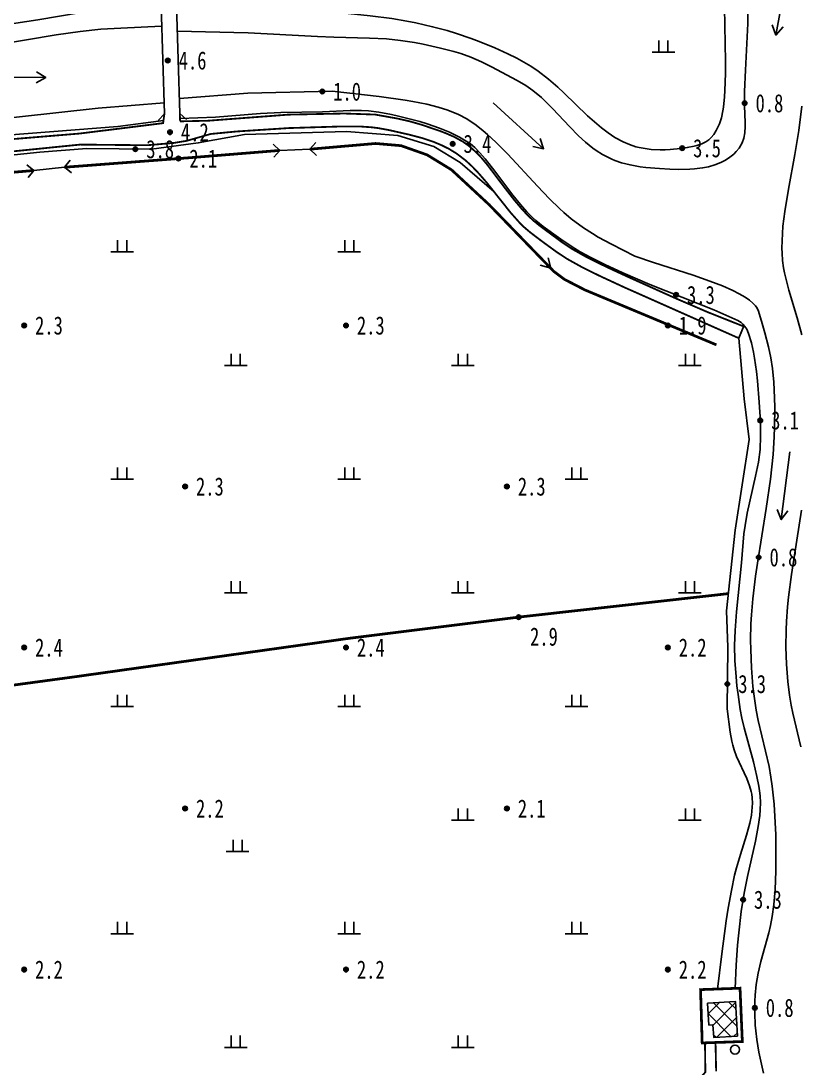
# Model space of a CAD drawing. Header units: metres. Extents: x 494039 to 619385, y 3351420 to 3402703.
# Drawn here: x 580710.4 to 580881.7, y 3397411.6 to 3397642 of the extents above; entities that cross this region are included whole.
import ezdxf
from ezdxf.enums import TextEntityAlignment as Align

# ---------------------------------------------------------------- set-up
doc = ezdxf.new("R2010")
doc.units = ezdxf.units.M
for name, pattern in [('2180', [0]), ('2430', [0]), ('4410a', [0]), ('4430', [0]), ('8521', [0])]:
    doc.linetypes.add(name, pattern=pattern)
for name, color, linetype in [('210100', 130, 'Continuous'), ('220200', 130, 'Continuous'), ('220900', 130, '2180'), ('261301', 141, 'Continuous'), ('310500', 8, 'Continuous'), ('380201', 8, '2430'), ('430300', 8, 'Continuous'), ('440100', 8, 'Continuous'), ('440300', 8, '4430'), ('510301', 8, 'Continuous'), ('720100', 8, 'Continuous'), ('760201', 8, '8521'), ('810302', 8, 'Continuous')]:
    doc.layers.add(name, color=color, linetype=linetype)

# ---------------------------------------------------------------- blocks, each defined once
blk = doc.blocks.new('gc170')
at = {"linetype": 'Continuous'}
blk.add_circle((0, 0), 0.5, dxfattribs=at)
blk = doc.blocks.new('gu')
at = {"flags": 128}
for points in [[(3.75, 0), (-3.75, 0)], [(2.71, -0.6), (3.75, 0), (3.75, 0), (2.71, 0.6)]]:
    blk.add_lwpolyline(points, dxfattribs=at)
blk = doc.blocks.new('p_point')
for radius in [0.25, 0.2, 0.15, 0.1, 0.05]:
    blk.add_circle((0, 0), radius)
blk.add_point((0, 0))
blk = doc.blocks.new('vm')
at = {"linetype": 'Continuous'}
for p, q in [((-0.5, 0), (-0.5, 1.3)), ((0.5, 1.3), (0.5, 0)), ((1.25, 0), (-1.25, 0))]:
    blk.add_line(p, q, dxfattribs=at)
blk = doc.blocks.new('1-3&1-4')
at = {"layer": '310500', "linetype": 'Continuous'}
h = blk.add_hatch(dxfattribs=at)
h.set_pattern_fill('ANSI37', color=8, scale=20, style=0)
h.set_pattern_definition([(45, (0, 0), (-1.767766953, 1.767766953), []), (135, (0, 0), (-1.767766953, -1.767766953), [])])
h.paths.add_polyline_path([(580868.15, 3397418.669), (580862.9012, 3397418.3632), (580862.7393, 3397421.142), (580861.8235, 3397421.0886), (580861.5431, 3397425.9004), (580867.7077, 3397426.2596)])
at = {"layer": '210100', "color": 141, "linetype": 'Continuous', "flags": 128}
for points in [[(580693.2885, 3397634.7552), (580718.1486, 3397638.9025), (580723.4123, 3397639.6525), (580728.0048, 3397640.1451), (580732.36, 3397640.4257), (580741.3617, 3397640.8067)], [(580882.3319, 3397623.2504), (580881.6003, 3397617.8678), (580880.7295, 3397612.6307), (580879.3353, 3397604.9898), (580878.545, 3397600.0909), (580878.1486, 3397596.834), (580878.011, 3397595.2093), (580877.9054, 3397591.9697), (580877.9338, 3397590.8935), (580878.0511, 3397589.2835), (580878.2752, 3397587.6605), (580878.4814, 3397586.5754), (580879.0433, 3397584.2321), (580879.4443, 3397582.7944), (580881.2833, 3397576.6761), (580882.3125, 3397572.9404)], [(580882.2199, 3397534.3542), (580880.0021, 3397520.2147), (580879.3582, 3397515.2541), (580879.1374, 3397513.1225), (580878.8985, 3397509.8959), (580878.8231, 3397508.0116), (580878.7999, 3397504.2344), (580878.9299, 3397500.4555), (580879.0523, 3397498.5689), (580879.2161, 3397496.6863), (580879.577, 3397493.6868), (580879.9433, 3397491.4519), (580880.2933, 3397489.7227), (580882.1022, 3397482.2887)], [(580744.8015, 3397639.7541), (580760.434, 3397639.4003), (580775.6492, 3397638.5728), (580779.255, 3397638.4282), (580787.1522, 3397638.2153), (580790.8418, 3397638.0184), (580793.9197, 3397637.6944), (580796.9939, 3397637.2189), (580798.9084, 3397636.8637), (580802.7127, 3397636.0365), (580805.7184, 3397635.2522), (580807.2017, 3397634.8079), (580809.3912, 3397634.0542), (580811.799, 3397633.0295), (580813.9645, 3397631.9286), (580819.6449, 3397628.8754), (580821.5551, 3397627.7668), (580823.0922, 3397626.7232), (580824.9777, 3397625.1578), (580827.4868, 3397622.6822), (580831.1155, 3397618.7778), (580833.0997, 3397616.7403), (580834.6614, 3397615.2923), (580836.2875, 3397613.9866), (580837.0167, 3397613.4701), (580838.4182, 3397612.5858), (580840.4511, 3397611.5512), (580841.1483, 3397611.2666), (580842.5604, 3397610.7934), (580844.493, 3397610.3137), (580846.7148, 3397609.9279), (580847.9637, 3397609.7669), (580850.984, 3397609.4955), (580853.2549, 3397609.3744), (580855.1107, 3397609.3225), (580857.6292, 3397609.36), (580858.6319, 3397609.426), (580860.4617, 3397609.6527), (580861.758, 3397609.9212), (580863.135, 3397610.3299), (580864.4724, 3397610.8659), (580865.4944, 3397611.3895), (580866.4557, 3397612.0036), (580867.3377, 3397612.717), (580867.8722, 3397613.2548), (580868.4809, 3397614.0198), (580869.1492, 3397615.1993), (580869.506, 3397616.2216), (580869.7312, 3397617.385), (580869.8334, 3397618.7363), (580869.8397, 3397619.6547), (580869.7005, 3397623.2877), (580869.6922, 3397626.449), (580869.868, 3397631.1352), (580870.3995, 3397641.4425), (580870.4369, 3397645.0302)], [(580845.5162, 3397590.2737), (580840.3929, 3397592.8653), (580837.4916, 3397594.4473), (580836.2025, 3397595.2039), (580834.1957, 3397596.4846), (580831.497, 3397598.4791), (580829.8656, 3397599.8602), (580828.9175, 3397600.728), (580826.7699, 3397602.8369), (580824.0924, 3397605.6624), (580817.5826, 3397612.7084), (580814.9558, 3397615.3329), (580813.1037, 3397617.0273), (580812.1521, 3397617.8355), (580810.5867, 3397619.0571), (580808.5388, 3397620.4218), (580806.6878, 3397621.3984), (580804.3546, 3397622.339), (580802.2024, 3397623.0165), (580799.7224, 3397623.6455), (580796.6428, 3397624.2709), (580794.9538, 3397624.56), (580789.2209, 3397625.3471), (580778.8666, 3397626.5057), (580760.3071, 3397626.11), (580745.2658, 3397624.9434)], [(580563.553, 3397617.4702), (580562.8521, 3397615.8035), (580564.549, 3397611.2838), (580566.4176, 3397609.0018), (580570.624, 3397608.4207), (580617.274, 3397611.1717), (580643.2877, 3397613.6883), (580684.7005, 3397618.0981), (580727.3746, 3397622.7839), (580741.8893, 3397623.9742)], [(580873.8214, 3397410.5087), (580872.8611, 3397415.1171), (580872.4046, 3397417.9073), (580872.171, 3397419.781), (580872.0521, 3397421.0892), (580871.9221, 3397423.7159), (580871.9373, 3397426.3444), (580872.0031, 3397427.6549), (580872.232, 3397429.9999), (580872.6596, 3397432.478), (580873.2913, 3397435.065), (580875.0443, 3397441.3728), (580875.4254, 3397443.0208), (580875.7826, 3397444.9769), (580876.1271, 3397447.6083), (580876.4004, 3397450.9242), (580876.5653, 3397454.9281), (580876.6022, 3397457.606), (580876.537, 3397462.9686), (580876.4374, 3397465.6477), (580876.1903, 3397469.6552), (580875.7863, 3397473.6377), (580875.5027, 3397475.614), (580875.0683, 3397477.9748), (580872.6898, 3397488.1197), (580872.2365, 3397490.3882), (580871.914, 3397492.3841), (580871.5234, 3397495.5996), (580871.3427, 3397497.6187), (580871.2036, 3397499.6427), (580871.0391, 3397503.6978), (580871.0141, 3397505.7258), (580871.079, 3397509.3704), (580871.1825, 3397511.2984), (580871.5011, 3397514.8693), (580872.1294, 3397519.8503), (580872.5455, 3397522.6911), (580874.4544, 3397534.7545), (580875.3801, 3397541.1566), (580875.9705, 3397546.5909), (580876.214, 3397550.4699), (580876.2911, 3397552.63), (580876.3284, 3397556.9513), (580876.2843, 3397559.1086), (580876.1071, 3397562.5489), (580875.8128, 3397565.5398), (580875.4593, 3397567.866), (580874.9434, 3397570.3292), (580874.1538, 3397573.3831), (580873.5726, 3397575.4085), (580872.7445, 3397578.1509), (580872.4557, 3397578.7701), (580872.0739, 3397579.3344), (580871.5301, 3397579.9318), (580870.8052, 3397580.5456), (580869.7893, 3397581.2289), (580868.4865, 3397581.9576), (580867.1024, 3397582.6514), (580864.7993, 3397583.6854), (580862.04, 3397584.7761), (580858.366, 3397586.0655), (580849.6483, 3397588.8627), (580845.5162, 3397590.2737)]]:
    blk.add_lwpolyline(points, dxfattribs=at)
at = {"layer": '220200', "color": 141, "linetype": 'Continuous', "const_width": 0.6, "flags": 128}
for points in [[(580719.936, 3397609.8017), (580748.1322, 3397611.9475), (580767.3987, 3397613.5063)], [(580773.9595, 3397613.7751), (580788.4652, 3397615.0293), (580794.0657, 3397614.5497), (580799.7805, 3397612.5329), (580805.1753, 3397609.2379), (580813.4244, 3397601.5939), (580827.6472, 3397586.9294), (580830.0371, 3397585.1349), (580834.5412, 3397582.8125), (580863.5036, 3397570.7249)], [(580669.5621, 3397605.4372), (580713.2284, 3397609.0848)]]:
    blk.add_lwpolyline(points, dxfattribs=at)
at = {"layer": '220900', "color": 141, "linetype": 'Continuous'}
for p, q in [((580767.3987, 3397613.5063), (580765.9278, 3397614.8614)), ((580773.9595, 3397613.7751), (580775.3146, 3397615.246)), ((580773.9595, 3397613.7751), (580775.4304, 3397612.42)), ((580719.936, 3397609.8017), (580721.1919, 3397611.3582)), ((580767.3987, 3397613.5063), (580766.0436, 3397612.0354)), ((580713.2284, 3397609.0848), (580711.6719, 3397610.3407)), ((580713.2284, 3397609.0848), (580711.9725, 3397607.5283)), ((580719.936, 3397609.8017), (580721.4925, 3397608.5458))]:
    blk.add_line(p, q, dxfattribs=at)
at = {"layer": '220900', "color": 141, "linetype": '2180', "flags": 128}
for points, elevation in [([(580767.3987, 3397613.5063), (580773.9595, 3397613.7751)], 2.5957), ([(580713.2284, 3397609.0848), (580719.936, 3397609.8017)], 2.7074)]:
    blk.add_lwpolyline(points, dxfattribs=dict(at, elevation=elevation))
at = {"layer": '310500', "color": 8, "linetype": 'Continuous', "elevation": 7.5342, "flags": 128}
blk.add_lwpolyline([(580868.15, 3397418.669), (580862.9012, 3397418.3632), (580862.7393, 3397421.142), (580861.8235, 3397421.0886), (580861.5431, 3397425.9004), (580867.7077, 3397426.2596)], close=True, dxfattribs=at)
at = {"layer": '380201', "color": 8, "linetype": '2430', "const_width": 0.6, "elevation": 4.1402, "flags": 128}
blk.add_lwpolyline([(580868.6913, 3397429.1949), (580859.9968, 3397428.8827), (580860.36, 3397417.1435), (580869.1968, 3397417.4622)], close=True, dxfattribs=at)
at = {"layer": '430300', "color": 8, "linetype": 'Continuous'}
for p, q in [((580741.9653, 3397621.5502), (580740.5961, 3397620.0924)), ((580745.3688, 3397621.6569), (580746.8266, 3397620.2877))]:
    blk.add_line(p, q, dxfattribs=at)
at = {"layer": '430300', "color": 8, "linetype": 'Continuous', "flags": 128}
for points in [[(580741.9653, 3397621.5502), (580741.2209, 3397645.2964)], [(580744.6244, 3397645.4031), (580745.3688, 3397621.6569)]]:
    blk.add_lwpolyline(points, dxfattribs=at)
at = {"layer": '440100', "color": 8, "linetype": '4410a', "const_width": 0.4, "flags": 128}
for points in [[(580567.9334, 3397604.2561), (580572.4271, 3397603.8564), (580586.0279, 3397605.2109), (580613.5294, 3397607.3369), (580643.3049, 3397609.8849), (580671.835, 3397612.7296), (580698.9708, 3397615.2016), (580723.3238, 3397617.2192), (580741.6812, 3397619.5018), (580741.9653, 3397621.5502)], [(580745.3576, 3397621.6566), (580745.4216, 3397619.9028)], [(580745.4216, 3397619.9028), (580751.5439, 3397620.0364), (580769.31, 3397621.3786), (580781.5493, 3397621.625), (580788.3775, 3397621.3914), (580793.2756, 3397620.5159), (580795.9659, 3397619.9046), (580798.7231, 3397619.1095), (580802.8705, 3397617.6886), (580803.9727, 3397617.26), (580805.774, 3397616.4728), (580807.7203, 3397615.411), (580809.1066, 3397614.4216), (580810.81, 3397612.897)], [(580809.7286, 3397609.9626), (580811.2166, 3397608.3992), (580813.0062, 3397606.3257), (580818.1664, 3397599.8394), (580820.2504, 3397597.4946)], [(580821.9613, 3397599.2205), (580823.1422, 3397598.114), (580824.6889, 3397596.8527), (580829.6505, 3397593.1909), (580831.679, 3397591.8484), (580834.7635, 3397590.1099), (580837.9389, 3397588.5228), (580840.4098, 3397587.3507), (580844.559, 3397585.4381), (580854.6668, 3397580.8966), (580861.634, 3397577.9024), (580869.4871, 3397574.7853)], [(580859.7392, 3397409.209), (580861.0633, 3397410.7329), (580860.9701, 3397417.1655)]]:
    blk.add_lwpolyline(points, dxfattribs=at)
at = {"layer": '440100', "color": 8, "linetype": 'Continuous', "const_width": 0.4, "flags": 128}
for points in [[(580699.1497, 3397612.3415), (580723.434, 3397614.79), (580738.197, 3397614.6447), (580744.0296, 3397615.1513), (580746.8335, 3397615.6066), (580752.1392, 3397617.1212), (580757.7983, 3397617.6698), (580769.3809, 3397618.4226), (580781.2594, 3397618.788), (580783.9196, 3397618.7838), (580785.3793, 3397618.7481), (580787.6246, 3397618.5907), (580789.0031, 3397618.4178), (580791.4428, 3397617.9731), (580795.8701, 3397616.9725), (580798.6929, 3397616.2301), (580801.1709, 3397615.4066), (580802.9499, 3397614.6675), (580804.567, 3397613.8673), (580806.3238, 3397612.7972), (580808.2947, 3397611.2836), (580809.7286, 3397609.9626)], [(580810.81, 3397612.897), (580811.8015, 3397611.8387), (580813.0716, 3397610.3198), (580816.8596, 3397605.3196), (580819.0425, 3397602.5251), (580820.6087, 3397600.6676), (580821.9613, 3397599.2205)], [(580820.2504, 3397597.4946), (580821.1183, 3397596.6508), (580822.4616, 3397595.5058), (580824.8009, 3397593.7228), (580828.2103, 3397591.2333), (580830.6656, 3397589.6137), (580834.0617, 3397587.7352), (580837.8029, 3397585.8929), (580843.1884, 3397583.3952), (580868.4127, 3397572.1993)], [(580863.2941, 3397417.2493), (580863.4332, 3397410.9022)]]:
    blk.add_lwpolyline(points, dxfattribs=at)
at = {"layer": '440100', "color": 8, "linetype": 'Continuous', "const_width": 0.4, "elevation": 3.0989, "flags": 128}
blk.add_lwpolyline([(580868.4127, 3397572.1993), (580869.4871, 3397574.7853)], dxfattribs=at)
at = {"layer": '440300', "color": 8, "linetype": '4430', "const_width": 0.6, "flags": 128}
blk.add_lwpolyline([(580523.3108, 3397470.762), (580570.985, 3397477.4867), (580641.062, 3397486.7279), (580721.8599, 3397497.6512), (580782.5553, 3397506.1559), (580819.952, 3397510.8345), (580866.1436, 3397516.0044)], dxfattribs=at)
at = {"layer": '760201', "color": 8, "linetype": '8521', "flags": 128}
for points in [[(580800.1053, 3398049.6548), (580798.9874, 3398048.6668), (580798.2778, 3398047.8622), (580797.7295, 3398047.0227), (580797.2853, 3398046.1104), (580796.8491, 3398044.896), (580796.4623, 3398043.3742), (580796.2328, 3398042.13), (580795.9391, 3398039.7807), (580795.7303, 3398036.6053), (580795.4208, 3398026.9862), (580794.658, 3398010.0147), (580792.9051, 3397973.7834), (580792.4773, 3397966.5009), (580792.141, 3397962.5556), (580791.9623, 3397961.0047), (580791.7756, 3397959.6839), (580791.3679, 3397957.5144), (580791.1604, 3397956.6631), (580790.7161, 3397955.2049), (580790.2324, 3397953.9965), (580789.6013, 3397952.7736), (580788.3525, 3397950.8719), (580787.2487, 3397949.4673), (580785.9099, 3397947.9596), (580784.0391, 3397946.1535), (580782.8912, 3397945.2294), (580781.4431, 3397944.2776), (580780.102, 3397943.5746), (580779.2706, 3397943.1975), (580777.4211, 3397942.4682), (580775.0943, 3397941.6895), (580773.2067, 3397941.1245), (580769.0419, 3397939.9991), (580754.2973, 3397936.4432), (580739.452, 3397932.7118), (580731.8791, 3397930.8926), (580730.0496, 3397930.3751), (580728.6937, 3397929.8733), (580727.286, 3397929.1581), (580726.2722, 3397928.4454), (580725.8041, 3397928.0483), (580724.9286, 3397927.1765), (580724.141, 3397926.2181), (580723.7835, 3397925.7119), (580723.094, 3397924.5458), (580722.5175, 3397923.2488), (580722.0137, 3397921.7723), (580720.857, 3397917.8142), (580721.9366, 3397910.5694), (580720.6181, 3397902.7435), (580718.2334, 3397898.489), (580717.6977, 3397892.0623), (580717.2809, 3397885.9719), (580717.0974, 3397881.1486), (580717.0708, 3397876.5062), (580717.4833, 3397860.4532), (580717.6522, 3397848.9189), (580717.8397, 3397842.9737), (580718.0811, 3397839.1564), (580718.3081, 3397836.4549), (580720.097, 3397818.9255), (580721.4253, 3397802.406), (580721.9001, 3397797.1664), (580722.6787, 3397790.2167), (580723.1481, 3397786.5157), (580724.126, 3397779.5852), (580724.8765, 3397774.9728), (580725.7799, 3397770.2655), (580726.5685, 3397766.8449), (580727.3562, 3397763.9896), (580728.1144, 3397761.6938), (580728.7497, 3397760.0468), (580729.75, 3397757.7579), (580731.1773, 3397754.8312), (580732.1025, 3397753.0495), (580733.9686, 3397749.5843), (580745.2872, 3397729.0461), (580748.1068, 3397723.7183), (580749.7737, 3397720.4044), (580751.6034, 3397716.5244), (580752.4767, 3397714.5645), (580753.9919, 3397710.9374), (580755.1246, 3397707.9324), (580756.0188, 3397705.2251), (580756.7186, 3397702.6878), (580758.8853, 3397692.9018), (580759.6171, 3397690.1908), (580760.0628, 3397688.811), (580760.7829, 3397686.905), (580761.7724, 3397684.6624), (580762.8761, 3397682.4657), (580764.4966, 3397679.6172), (580766.4402, 3397676.6435), (580767.7313, 3397674.9051), (580769.6426, 3397672.6688), (580771.175, 3397671.161), (580773.342, 3397669.3612), (580775.0621, 3397668.1209), (580776.046, 3397667.4693), (580778.0641, 3397666.2444), (580779.9294, 3397665.2339), (580781.1721, 3397664.6214), (580782.4289, 3397664.043), (580785.1354, 3397662.9011), (580790.5336, 3397660.8675), (580797.3952, 3397658.4295), (580806.2829, 3397657.6946), (580823.2177, 3397657.5067), (580843.2203, 3397657.7662), (580861.1851, 3397657.4985), (580864.2799, 3397656.8098), (580865.2048, 3397656.0688), (580865.2069, 3397648.984), (580865.4896, 3397633.0374), (580865.4801, 3397630.4551), (580865.3705, 3397626.652), (580865.2862, 3397625.2676), (580865.0505, 3397623.0304), (580864.9133, 3397622.1801), (580864.5768, 3397620.673), (580864.1556, 3397619.3681), (580863.8919, 3397618.7315), (580863.452, 3397617.8617), (580862.9075, 3397617.0176), (580862.3512, 3397616.3516), (580861.8257, 3397615.8674), (580861.1441, 3397615.3997), (580860.3037, 3397614.9816), (580859.198, 3397614.5949), (580858.5695, 3397614.4294), (580857.0675, 3397614.1314), (580855.5991, 3397613.9174), (580853.344, 3397613.7064), (580852.2235, 3397613.6565), (580851.1086, 3397613.6463), (580849.1192, 3397613.7401), (580847.3748, 3397613.9666), (580846.5132, 3397614.1406), (580845.7822, 3397614.3269), (580844.3559, 3397614.8017), (580842.9677, 3397615.3994), (580841.1597, 3397616.3805), (580839.6571, 3397617.3776), (580838.2211, 3397618.4665), (580837.1769, 3397619.3284), (580835.1468, 3397621.1325), (580829.8794, 3397626.1478), (580828.5495, 3397627.3849), (580826.5078, 3397629.1778), (580824.2709, 3397630.9176), (580822.6071, 3397632.0269), (580821.6442, 3397632.6117), (580819.5628, 3397633.7675), (580817.5988, 3397634.749), (580814.7402, 3397636.0407), (580811.2537, 3397637.4608), (580809.4924, 3397638.1243), (580806.2336, 3397639.253), (580804.1948, 3397639.8815), (580801.0124, 3397640.731), (580797.3035, 3397641.57), (580795.3141, 3397641.9647), (580792.0676, 3397642.5231), (580787.2844, 3397643.1468), (580781.0412, 3397643.7591), (580773.3411, 3397644.3605), (580767.574, 3397644.7062), (580759.6135, 3397644.9987), (580744.6244, 3397645.4031)], [(580741.2209, 3397645.2964), (580737.9542, 3397645.292), (580734.56, 3397645.184), (580732.3382, 3397645.026), (580728.5959, 3397644.5996), (580723.6208, 3397643.8495), (580714.094, 3397642.2462), (580709.2419, 3397641.4924), (580690.852, 3397638.7996), (580685.1831, 3397637.8412), (580682.0596, 3397637.219), (580677.5298, 3397636.1487), (580671.7918, 3397634.7001), (580666.8679, 3397633.5899), (580663.5929, 3397633.0244), (580660.89, 3397632.7025), (580658.4961, 3397632.5661), (580656.4262, 3397632.605), (580654.6836, 3397632.7943), (580653.2634, 3397633.0927), (580652.4289, 3397633.3461), (580651.0298, 3397633.9331), (580650.4556, 3397634.236), (580649.3537, 3397634.9245), (580648.0785, 3397635.9057), (580645.81, 3397637.8637), (580643.0517, 3397645.6228), (580636.348, 3397678.1037), (580632.1041, 3397702.7493), (580632.412, 3397703.5741), (580634.4947, 3397704.1752), (580655.8353, 3397701.9301), (580659.9614, 3397701.5356), (580666.1406, 3397701.0376), (580671.5235, 3397700.7897), (580686.7182, 3397700.5012), (580687.6028, 3397700.5436), (580688.8979, 3397700.7105), (580689.8679, 3397700.9554), (580690.6652, 3397701.2678), (580691.7007, 3397701.8853), (580692.3598, 3397702.4359), (580692.9434, 3397703.0655), (580693.4684, 3397703.8194), (580693.859, 3397704.6193), (580694.1615, 3397705.5617), (580694.3633, 3397706.6493), (580694.4673, 3397708.0874), (580694.4332, 3397709.8597), (580694.2573, 3397711.5715), (580693.9699, 3397713.0568), (580693.6025, 3397714.3017), (580693.1888, 3397715.3092), (580692.6704, 3397716.2442), (580692.3672, 3397716.6789), (580691.744, 3397717.3906), (580691.0652, 3397717.9729), (580690.201, 3397718.5499), (580689.1003, 3397719.1282), (580687.7368, 3397719.6913), (580685.8745, 3397720.2655), (580683.9738, 3397720.6858), (580681.5588, 3397721.0547), (580680.0947, 3397721.2148), (580676.6495, 3397721.4689), (580664.7617, 3397721.9342), (580658.3824, 3397722.3966), (580650.647, 3397723.1466), (580642.2207, 3397724.0979), (580636.5831, 3397724.8509), (580632.3242, 3397725.5508), (580629.4573, 3397726.1349), (580627.5831, 3397726.6159), (580626.3943, 3397727.0421), (580625.4776, 3397727.4996), (580624.6569, 3397728.0808), (580624.0018, 3397728.7408), (580623.3641, 3397729.5696), (580621.7958, 3397731.8946), (580619.9486, 3397739.4124), (580616.8741, 3397761.0523), (580610.0335, 3397803.9063), (580603.0993, 3397849.576), (580597.2136, 3397886.4319), (580591.2582, 3397923.0652), (580587.4899, 3397941.9926), (580586.3704, 3397945.5009), (580585.4328, 3397947.1597), (580584.0521, 3397948.0748), (580578.0098, 3397948.2986), (580576.3649, 3397947.5388), (580573.8529, 3397943.6312)], [(580745.3994, 3397620.5103), (580753.2255, 3397620.809), (580763.1275, 3397621.6194), (580767.632, 3397621.868), (580776.7379, 3397622.0203), (580782.842, 3397622.28), (580785.3756, 3397622.2925), (580786.9243, 3397622.1947), (580789.1985, 3397621.9114), (580791.9646, 3397621.4058), (580793.4666, 3397621.0758), (580796.4518, 3397620.3253), (580798.1776, 3397619.8357), (580799.8034, 3397619.3334), (580802.5313, 3397618.3881), (580804.7358, 3397617.5014), (580806.9594, 3397616.4373), (580808.7999, 3397615.3258), (580809.3316, 3397614.9365), (580810.3062, 3397614.1115), (580811.4384, 3397612.9782), (580812.6032, 3397611.64), (580814.2018, 3397609.5976), (580818.6697, 3397603.6281), (580820.3341, 3397601.5788), (580821.7748, 3397599.9773), (580822.9211, 3397598.8398), (580823.7556, 3397598.0928), (580825.3779, 3397596.7784), (580829.2052, 3397594.0031), (580831.7071, 3397592.3296), (580833.5103, 3397591.2276), (580835.8766, 3397589.9318), (580838.9026, 3397588.4308), (580842.8982, 3397586.5955), (580848.8638, 3397584.0396), (580862.9491, 3397578.409), (580867.5277, 3397576.4073), (580868.2093, 3397576.0756), (580868.9177, 3397575.6521), (580869.3438, 3397575.3039), (580869.7789, 3397574.8011), (580870.168, 3397574.1644), (580870.584, 3397573.2018), (580871.1874, 3397571.1874), (580871.6401, 3397569.1497), (580871.88, 3397567.7954), (580872.2854, 3397564.8642), (580872.5061, 3397562.8313), (580872.9223, 3397558.0919), (580873.1787, 3397553.8153), (580873.2324, 3397550.6101), (580873.0915, 3397547.6885), (580872.7212, 3397544.9441), (580872.1184, 3397541.8763), (580870.2829, 3397533.7152), (580869.7954, 3397530.9778), (580869.5639, 3397529.1416), (580869.049, 3397522.7644), (580867.9404, 3397511.9985), (580867.5953, 3397507.9171), (580867.464, 3397504.5758), (580867.5454, 3397501.3035), (580867.8135, 3397497.7039), (580868.0172, 3397495.7423), (580868.2581, 3397493.783), (580868.7524, 3397490.5269), (580869.121, 3397488.582), (580869.6039, 3397486.4666), (580871.6257, 3397478.9909), (580872.4222, 3397475.7954), (580872.8477, 3397473.6636), (580873.0106, 3397472.5967), (580873.1295, 3397471.5287), (580873.2025, 3397470.0549), (580873.1537, 3397468.4349), (580873.0471, 3397467.2181), (580872.7046, 3397464.7809), (580872.0764, 3397461.5259), (580870.324, 3397453.7788), (580869.574, 3397450.099), (580868.9518, 3397446.0696), (580868.4028, 3397441.3582), (580868.1471, 3397438.6622), (580867.8248, 3397434.2745), (580867.6207, 3397429.1564)], [(580586.0611, 3397606.0975), (580634.4827, 3397609.743), (580670.5665, 3397613.2535), (580702.5225, 3397616.4713), (580731.7479, 3397618.7826), (580741.7651, 3397620.1065)], [(580814.587, 3397604.3715), (580807.1104, 3397610.8177), (580801.2671, 3397614.3526), (580793.3718, 3397616.8132), (580782.0349, 3397617.6839), (580759.5756, 3397616.974), (580749.4181, 3397615.1599), (580739.1446, 3397613.7463), (580724.9112, 3397613.9161), (580714.576, 3397613.1443), (580688.4282, 3397610.3862)], [(580863.7033, 3397429.0158), (580864.6766, 3397436.7893), (580865.6664, 3397444.0111), (580866.0983, 3397446.7908), (580866.7896, 3397450.686), (580867.5066, 3397454.0298), (580867.9278, 3397455.7043), (580868.7694, 3397458.6247), (580870.0861, 3397462.8274), (580870.8228, 3397465.5128), (580871.1876, 3397467.2893), (580871.3154, 3397468.1719), (580871.4286, 3397469.9229), (580871.3746, 3397471.0773), (580871.2665, 3397471.8555), (580871.1371, 3397472.4694), (580870.7808, 3397473.6883), (580870.1543, 3397475.3015), (580867.9448, 3397480.1539), (580867.4039, 3397481.6009), (580867.0897, 3397482.6737), (580866.8841, 3397483.546), (580866.5385, 3397485.4867), (580865.8296, 3397490.644), (580865.9952, 3397504.2327), (580865.7399, 3397512.2176), (580867.6317, 3397529.9655), (580870.7105, 3397549.9385), (580869.6084, 3397558.8199), (580868.4127, 3397572.1993)]]:
    blk.add_lwpolyline(points, dxfattribs=at)
at = {"layer": '261301', "color": 141, "linetype": 'Continuous', "xscale": 2, "yscale": 2}
for p, rotation in [((580877.9578, 3397646.2479, 1.3246), 259.5727995060681), ((580708.3608, 3397629.6466, 1.3543), 359.3763178399063), ((580819.8951, 3397618.9119, 0.7536), 317.6879086661875), ((580821.8039, 3397592.9542, 2.2212), 314.1241111804738), ((580878.7124, 3397539.731, 0.7536), 262.6839603336284)]:
    blk.add_blockref('gu', p, dxfattribs=dict(at, rotation=rotation))
at = {"layer": '510301', "color": 8, "linetype": 'Continuous', "xscale": 2, "yscale": 2}
blk.add_blockref('gc170', (580867.5628, 3397415.6924, 4.1268), dxfattribs=at)
at = {"layer": '720100', "color": 8, "linetype": 'Continuous', "xscale": 2, "yscale": 2, "zscale": 2}
for p in [(580742.7029, 3397633.3001, 4.6136), (580776.7233, 3397626.4601, 1.042), (580869.7079, 3397623.893, 0.8), (580743.2002, 3397617.5021, 4.1736), (580735.5749, 3397613.7889, 3.7722), (580805.4277, 3397614.9664, 3.4085), (580855.9652, 3397613.9957, 3.4619), (580745.0456, 3397611.7126, 2.0751), (580854.6125, 3397581.7218, 3.3473), (580711.0884, 3397574.998, 2.3214), (580781.9431, 3397574.9981, 2.2714), (580852.7979, 3397574.9983, 1.8556), (580873.1431, 3397554.1105, 3.1474), (580746.5157, 3397539.5706, 2.3369), (580817.3705, 3397539.5708, 2.3357), (580872.7808, 3397523.9875, 0.8), (580819.952, 3397510.8345, 2.9195), (580711.0882, 3397504.1432, 2.3574), (580781.943, 3397504.1433, 2.3648), (580852.7978, 3397504.1435, 2.1633), (580865.8964, 3397496.1276, 3.2587), (580746.5155, 3397468.7159, 2.2128), (580817.3703, 3397468.716, 2.1034), (580869.3609, 3397448.6785, 3.2643), (580711.0881, 3397433.2884, 2.2346), (580781.9429, 3397433.2885, 2.1659), (580852.7976, 3397433.2887, 2.1573), (580871.9579, 3397424.8819, 0.8252)]:
    blk.add_blockref('p_point', p, dxfattribs=at)
at = {"layer": '810302', "color": 8, "linetype": 'Continuous', "xscale": 2, "yscale": 2}
for p in [(580851.8168, 3397635.0998), (580732.6676, 3397591.1588), (580782.6676, 3397591.1588), (580757.6676, 3397566.1588), (580807.6676, 3397566.1588), (580857.6676, 3397566.1588), (580732.6676, 3397541.1588), (580782.6676, 3397541.1588), (580832.6676, 3397541.1588), (580757.6676, 3397516.1588), (580807.6676, 3397516.1588), (580857.6676, 3397516.1588), (580732.6676, 3397491.1588), (580782.6676, 3397491.1588), (580832.6676, 3397491.1588), (580807.6676, 3397466.1588), (580857.6676, 3397466.1588), (580758.0741, 3397459.2661), (580732.6676, 3397441.1588), (580782.6676, 3397441.1588), (580832.6676, 3397441.1588), (580757.6676, 3397416.1588), (580807.6676, 3397416.1588)]:
    blk.add_blockref('vm', p, dxfattribs=at)
at = {"layer": '720100', "color": 8, "width": 0.75}
for s, p in [('4.6', (580745.1029, 3397633.3001, 4.6136)), ('1.0', (580779.1233, 3397626.4601, 1.042)), ('0.8', (580872.1079, 3397623.893, 0.8)), ('4.2', (580745.6002, 3397617.5021, 4.1736)), ('3.4', (580807.8277, 3397614.9664, 3.4085)), ('3.5', (580858.3652, 3397613.9957, 3.4619)), ('3.8', (580737.9749, 3397613.7889, 3.7722)), ('2.1', (580747.4456, 3397611.7126, 2.0751)), ('3.3', (580857.0125, 3397581.7218, 3.3473)), ('2.3', (580713.4884, 3397574.998, 2.3214)), ('2.3', (580784.3431, 3397574.9981, 2.2714)), ('1.9', (580855.1979, 3397574.9983, 1.8556)), ('3.1', (580875.5431, 3397554.1105, 3.1474)), ('2.3', (580748.9157, 3397539.5706, 2.3369)), ('2.3', (580819.7705, 3397539.5708, 2.3357)), ('0.8', (580875.1808, 3397523.9875, 0.8)), ('2.9', (580822.464, 3397506.5542, 2.9195)), ('2.4', (580713.4882, 3397504.1432, 2.3574)), ('2.4', (580784.343, 3397504.1433, 2.3648)), ('2.2', (580855.1978, 3397504.1435, 2.1633)), ('3.3', (580868.2964, 3397496.1276, 3.2587)), ('2.2', (580748.9155, 3397468.7159, 2.2128)), ('2.1', (580819.7703, 3397468.716, 2.1034)), ('3.3', (580871.7609, 3397448.6785, 3.2643)), ('2.2', (580713.4881, 3397433.2884, 2.2346)), ('2.2', (580784.3429, 3397433.2885, 2.1659)), ('2.2', (580855.1976, 3397433.2887, 2.1573)), ('0.8', (580874.3579, 3397424.8819, 0.8252))]:
    blk.add_text(s, height=4, dxfattribs=at).set_placement(p, align=Align.MIDDLE_LEFT)

msp = doc.modelspace()

# ---------------------------------------------------------------- block references
msp.add_blockref('1-3&1-4', (0, 0))

doc.saveas('drawing.dxf')
